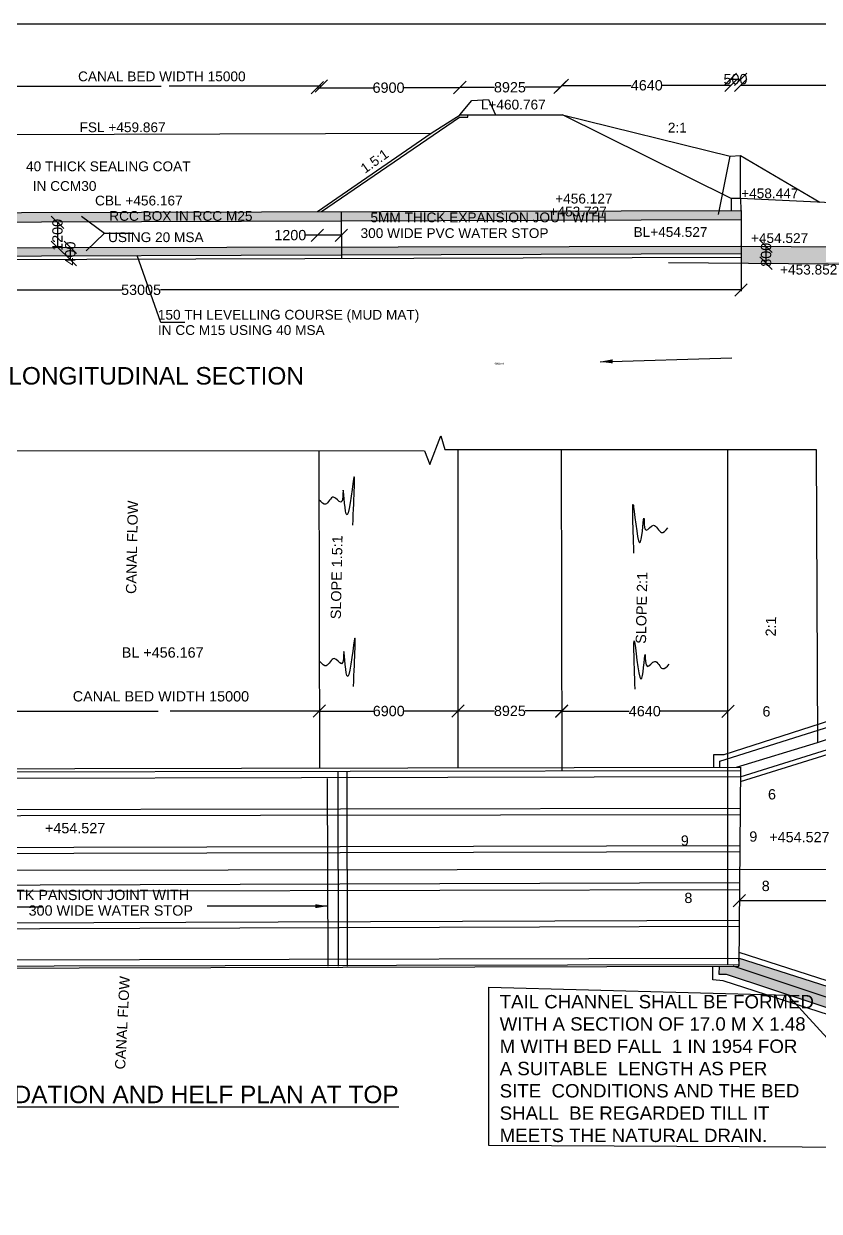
# Model space of a CAD drawing. Header units: millimetres. Extents: x 5124 to 3169670, y 2311 to 45686297.
# Drawn here: x 3065224 to 3103920, y 45628547 to 45686297 of the extents above; entities that cross this region are included whole.
import ezdxf

# ---------------------------------------------------------------- set-up
doc = ezdxf.new("R2010")
doc.units = ezdxf.units.MM
doc.header["$MEASUREMENT"] = 0
doc.layers.add('DIMENSION', color=7, linetype='Continuous')
doc.styles.get("Standard").update_dxf_attribs({"font": 'arial.ttf', "height": 500})
doc.dimstyles.get("Standard").update_dxf_attribs({"dimtxt": 500, "dimasz": 600, "dimexe": 0.18, "dimexo": 0.0625, "dimgap": 0.09, "dimtad": 0, "dimdec": 0, "dimzin": 0, "dimdsep": 46, "dimtxsty": 'Standard', "dimblk": 'OBLIQUE', "dimcen": 0.09, "dimse1": 1, "dimse2": 1, "dimadec": 0, "dimazin": 0, "dimtfac": 1, "dimtdec": 0, "dimtofl": 0, "dimtmove": 0, "dimatfit": 3, "dimfxl": 1, "dimtolj": 1, "dimtzin": 0, "dimarcsym": 0})
pattern_1 = [(50, (0, 0), (358.6300913, -31.3760675), [37.5, -412.5]), (355, (0, 0), (-69.3756668, 376.0960669), [30, -330]), (100.4514, (29.9, -2.6), (289.2546909, 344.719771), [31.870095, -350.571056]), (46.1842, (0, 100), (533.6205243, -82.759507), [56.25, -618.75]), (96.6356, (44.47, 93.1), (467.331353, 487.0589355), [47.805144, -525.8565]), (351.1842, (0, 100), (467.3309726, 487.0593005), [45, -495]), (21, (50, 75), (298.453526, -201.3094453), [37.5, -412.5]), (326, (50, 75), (121.657666, 362.5750225), [30, -330]), (71.4514, (74.87, 58.22), (420.1113143, 161.2652484), [31.870095, -350.571056]), (37.5, (0, 0), (6.07992766, 166.4469269), [0, -326, 0, -335, 0, -331.25]), (7.5, (0, 0), (131.5347687, 197.20585594), [0, -191, 0, -318.5, 0, -126.25]), (327.5, (-111.5, 0), (266.9112181, -11.27743587), [0, -125, 0, -390, 0, -517.5]), (317.5, (-161.5, 0), (291.5930847, 50.0524912), [0, -162.5, 0, -259, 0, -367.5])]

# ---------------------------------------------------------------- blocks, each defined once
blk = doc.blocks.new('_Oblique')
at = {"color": 0, "linetype": 'ByBlock', "lineweight": -2}
blk.add_line((-0.5, -0.5), (0.5, 0.5), dxfattribs=at)
blk = doc.blocks.new('*D106')
at = {"layer": 'Defpoints', "color": 0, "transparency": 16777216}
for p in [(3064488, 45652843), (3079607, 45652871), (3079607, 45652871)]:
    blk.add_point(p, dxfattribs=at)
at = {"layer": 'DIMENSION', "color": 0, "lineweight": -2, "transparency": 16777216}
for p, q in [((3064488, 45652871), (3071757, 45652871)), ((3079607, 45652871), (3072339, 45652871))]:
    blk.add_line(p, q, dxfattribs=at)
at = {"layer": 'DIMENSION', "color": 0, "lineweight": -2, "transparency": 16777216, "xscale": 600, "yscale": 600, "zscale": 600, "rotation": 180}
blk.add_blockref('_Oblique', (3064488, 45652871), dxfattribs=at)
at = {"layer": 'DIMENSION', "color": 0, "lineweight": -2, "transparency": 16777216, "xscale": 600, "yscale": 600, "zscale": 600}
blk.add_blockref('_Oblique', (3079607, 45652871), dxfattribs=at)
at = {"layer": 'DIMENSION', "color": 0, "transparency": 16777216, "insert": (3072048, 45652871), "char_height": 500, "attachment_point": 5}
blk.add_mtext('\\A1;   ', dxfattribs=at)
blk = doc.blocks.new('*D107')
at = {"layer": 'Defpoints', "color": 0, "transparency": 16777216}
for p in [(3079607, 45652871), (3086348, 45652871), (3086348, 45652871)]:
    blk.add_point(p, dxfattribs=at)
at = {"layer": 'DIMENSION', "color": 0, "lineweight": -2, "transparency": 16777216}
for p, q in [((3079607, 45652871), (3082231, 45652871)), ((3086348, 45652871), (3083725, 45652871))]:
    blk.add_line(p, q, dxfattribs=at)
at = {"layer": 'DIMENSION', "color": 0, "lineweight": -2, "transparency": 16777216, "xscale": 600, "yscale": 600, "zscale": 600, "rotation": 180}
blk.add_blockref('_Oblique', (3079607, 45652871), dxfattribs=at)
at = {"layer": 'DIMENSION', "color": 0, "lineweight": -2, "transparency": 16777216, "xscale": 600, "yscale": 600, "zscale": 600}
blk.add_blockref('_Oblique', (3086348, 45652871), dxfattribs=at)
at = {"layer": 'DIMENSION', "color": 0, "transparency": 16777216, "insert": (3082978, 45652871), "char_height": 500, "attachment_point": 5}
blk.add_mtext('\\A1;6900', dxfattribs=at)
blk = doc.blocks.new('*D108')
at = {"layer": 'Defpoints', "color": 0, "transparency": 16777216}
for p in [(3086348, 45652871), (3091393, 45652879), (3091393, 45652879)]:
    blk.add_point(p, dxfattribs=at)
at = {"layer": 'DIMENSION', "color": 0, "lineweight": -2, "transparency": 16777216}
for p, q in [((3086348, 45652879), (3088122, 45652879)), ((3091393, 45652879), (3089620, 45652879))]:
    blk.add_line(p, q, dxfattribs=at)
at = {"layer": 'DIMENSION', "color": 0, "lineweight": -2, "transparency": 16777216, "xscale": 600, "yscale": 600, "zscale": 600, "rotation": 180}
blk.add_blockref('_Oblique', (3086348, 45652879), dxfattribs=at)
at = {"layer": 'DIMENSION', "color": 0, "lineweight": -2, "transparency": 16777216, "xscale": 600, "yscale": 600, "zscale": 600}
blk.add_blockref('_Oblique', (3091393, 45652879), dxfattribs=at)
at = {"layer": 'DIMENSION', "color": 0, "transparency": 16777216, "insert": (3088871, 45652879), "char_height": 500, "attachment_point": 5}
blk.add_mtext('\\A1;8925', dxfattribs=at)
blk = doc.blocks.new('*D109')
at = {"layer": 'Defpoints', "color": 0, "transparency": 16777216}
for p in [(3091393, 45652879), (3099474, 45652879), (3099474, 45652865)]:
    blk.add_point(p, dxfattribs=at)
at = {"layer": 'DIMENSION', "color": 0, "lineweight": -2, "transparency": 16777216}
for p, q in [((3091393, 45652865), (3094678, 45652865)), ((3099474, 45652865), (3096190, 45652865))]:
    blk.add_line(p, q, dxfattribs=at)
at = {"layer": 'DIMENSION', "color": 0, "lineweight": -2, "transparency": 16777216, "xscale": 600, "yscale": 600, "zscale": 600, "rotation": 180}
blk.add_blockref('_Oblique', (3091393, 45652865), dxfattribs=at)
at = {"layer": 'DIMENSION', "color": 0, "lineweight": -2, "transparency": 16777216, "xscale": 600, "yscale": 600, "zscale": 600}
blk.add_blockref('_Oblique', (3099474, 45652865), dxfattribs=at)
at = {"layer": 'DIMENSION', "color": 0, "transparency": 16777216, "insert": (3095434, 45652865), "char_height": 500, "attachment_point": 5}
blk.add_mtext('\\A1;4640', dxfattribs=at)
blk = doc.blocks.new('*D110')
at = {"layer": 'Defpoints', "color": 0, "transparency": 16777216}
for p in [(3100030, 45643657), (3110739, 45643654), (3110739, 45643654)]:
    blk.add_point(p, dxfattribs=at)
at = {"layer": 'DIMENSION', "color": 0, "lineweight": -2, "transparency": 16777216}
for p, q in [((3100030, 45643654), (3104468, 45643654)), ((3110739, 45643654), (3106301, 45643654))]:
    blk.add_line(p, q, dxfattribs=at)
at = {"layer": 'DIMENSION', "color": 0, "lineweight": -2, "transparency": 16777216, "xscale": 600, "yscale": 600, "zscale": 600, "rotation": 180}
blk.add_blockref('_Oblique', (3100030, 45643654), dxfattribs=at)
at = {"layer": 'DIMENSION', "color": 0, "lineweight": -2, "transparency": 16777216, "xscale": 600, "yscale": 600, "zscale": 600}
blk.add_blockref('_Oblique', (3110739, 45643654), dxfattribs=at)
at = {"layer": 'DIMENSION', "color": 0, "transparency": 16777216, "insert": (3105385, 45643654), "char_height": 500, "attachment_point": 5}
blk.add_mtext('\\A1;12500', dxfattribs=at)
blk = doc.blocks.new('*D118')
at = {"layer": 'Defpoints', "color": 0, "transparency": 16777216}
for p in [(3041744, 45674744), (3100117, 45674662), (3100117, 45673355)]:
    blk.add_point(p, dxfattribs=at)
at = {"layer": 'DIMENSION', "color": 0, "lineweight": -2, "transparency": 16777216}
for p, q in [((3041744, 45673355), (3069988, 45673355)), ((3100117, 45673355), (3071874, 45673355))]:
    blk.add_line(p, q, dxfattribs=at)
at = {"layer": 'DIMENSION', "color": 0, "lineweight": -2, "transparency": 16777216, "xscale": 600, "yscale": 600, "zscale": 600, "rotation": 180}
blk.add_blockref('_Oblique', (3041744, 45673355), dxfattribs=at)
at = {"layer": 'DIMENSION', "color": 0, "lineweight": -2, "transparency": 16777216, "xscale": 600, "yscale": 600, "zscale": 600}
blk.add_blockref('_Oblique', (3100117, 45673355), dxfattribs=at)
at = {"layer": 'DIMENSION', "color": 0, "transparency": 16777216, "insert": (3070931, 45673355), "char_height": 500, "attachment_point": 5}
blk.add_mtext('\\A1;53005', dxfattribs=at)
blk = doc.blocks.new('*D126')
at = {"layer": 'Defpoints', "color": 0, "transparency": 16777216}
for p in [(3067135, 45676644), (3066866, 45675416), (3067137, 45675416)]:
    blk.add_point(p, dxfattribs=at)
at = {"layer": 'DIMENSION', "color": 0, "lineweight": -2, "transparency": 16777216}
blk.add_line((3066866, 45676644), (3066866, 45675416), dxfattribs=at)
at = {"layer": 'DIMENSION', "color": 0, "lineweight": -2, "transparency": 16777216, "xscale": 600, "yscale": 600, "zscale": 600}
for p, rotation in [((3066866, 45676644), 90), ((3066866, 45675416), 270)]:
    blk.add_blockref('_Oblique', p, dxfattribs=dict(at, rotation=rotation))
at = {"layer": 'DIMENSION', "color": 0, "transparency": 16777216, "insert": (3066866, 45676030), "char_height": 500, "attachment_point": 5, "rotation": 90}
blk.add_mtext('\\A1;1200', dxfattribs=at)
blk = doc.blocks.new('*D127')
at = {"layer": 'Defpoints', "color": 0, "transparency": 16777216}
for p in [(3079512, 45677158), (3080666, 45677162), (3080666, 45676015)]:
    blk.add_point(p, dxfattribs=at)
at = {"layer": 'DIMENSION', "color": 0, "lineweight": -2, "transparency": 16777216}
for p, q in [((3079512, 45676015), (3078912, 45676015)), ((3080666, 45676015), (3079512, 45676015))]:
    blk.add_line(p, q, dxfattribs=at)
at = {"layer": 'DIMENSION', "color": 0, "lineweight": -2, "transparency": 16777216, "xscale": 600, "yscale": 600, "zscale": 600, "rotation": 180}
blk.add_blockref('_Oblique', (3079512, 45676015), dxfattribs=at)
at = {"layer": 'DIMENSION', "color": 0, "lineweight": -2, "transparency": 16777216, "xscale": 600, "yscale": 600, "zscale": 600}
blk.add_blockref('_Oblique', (3080666, 45676015), dxfattribs=at)
at = {"layer": 'DIMENSION', "color": 0, "transparency": 16777216, "insert": (3078190, 45676015), "char_height": 500, "attachment_point": 5}
blk.add_mtext('\\A1;1200', dxfattribs=at)
blk = doc.blocks.new('*D128')
at = {"layer": 'Defpoints', "color": 0, "transparency": 16777216}
for p in [(3101122, 45675470), (3101335, 45675470), (3101118, 45674654)]:
    blk.add_point(p, dxfattribs=at)
at = {"layer": 'DIMENSION', "color": 0, "lineweight": -2, "transparency": 16777216}
blk.add_line((3101335, 45674654), (3101335, 45675470), dxfattribs=at)
at = {"layer": 'DIMENSION', "color": 0, "lineweight": -2, "transparency": 16777216, "xscale": 600, "yscale": 600, "zscale": 600}
for p, rotation in [((3101335, 45675470), 90), ((3101335, 45674654), 270)]:
    blk.add_blockref('_Oblique', p, dxfattribs=dict(at, rotation=rotation))
at = {"layer": 'DIMENSION', "color": 0, "transparency": 16777216, "insert": (3101335, 45675062), "char_height": 500, "attachment_point": 5, "rotation": 90}
blk.add_mtext('\\A1;800', dxfattribs=at)
blk = doc.blocks.new('*D136')
at = {"layer": 'Defpoints', "color": 0, "transparency": 16777216}
for p in [(3079704, 45683266), (3064496, 45677119), (3079704, 45677159)]:
    blk.add_point(p, dxfattribs=at)
at = {"layer": 'DIMENSION', "color": 0, "lineweight": -2, "transparency": 16777216}
for p, q in [((3064496, 45683266), (3071906, 45683266)), ((3079704, 45683266), (3072294, 45683266))]:
    blk.add_line(p, q, dxfattribs=at)
at = {"layer": 'DIMENSION', "color": 0, "lineweight": -2, "transparency": 16777216, "xscale": 600, "yscale": 600, "zscale": 600, "rotation": 180}
blk.add_blockref('_Oblique', (3064496, 45683266), dxfattribs=at)
at = {"layer": 'DIMENSION', "color": 0, "lineweight": -2, "transparency": 16777216, "xscale": 600, "yscale": 600, "zscale": 600}
blk.add_blockref('_Oblique', (3079704, 45683266), dxfattribs=at)
at = {"layer": 'DIMENSION', "color": 0, "transparency": 16777216, "insert": (3072100, 45683266), "char_height": 500, "attachment_point": 5}
blk.add_mtext('\\A1;  ', dxfattribs=at)
blk = doc.blocks.new('*D137')
at = {"layer": 'Defpoints', "color": 0, "transparency": 16777216}
for p in [(3086427, 45683186), (3086427, 45681752), (3079512, 45677158)]:
    blk.add_point(p, dxfattribs=at)
at = {"layer": 'DIMENSION', "color": 0, "lineweight": -2, "transparency": 16777216}
for p, q in [((3079512, 45683186), (3082222, 45683186)), ((3086427, 45683186), (3083717, 45683186))]:
    blk.add_line(p, q, dxfattribs=at)
at = {"layer": 'DIMENSION', "color": 0, "lineweight": -2, "transparency": 16777216, "xscale": 600, "yscale": 600, "zscale": 600, "rotation": 180}
blk.add_blockref('_Oblique', (3079512, 45683186), dxfattribs=at)
at = {"layer": 'DIMENSION', "color": 0, "lineweight": -2, "transparency": 16777216, "xscale": 600, "yscale": 600, "zscale": 600}
blk.add_blockref('_Oblique', (3086427, 45683186), dxfattribs=at)
at = {"layer": 'DIMENSION', "color": 0, "transparency": 16777216, "insert": (3082969, 45683186), "char_height": 500, "attachment_point": 5}
blk.add_mtext('\\A1;6900', dxfattribs=at)
blk = doc.blocks.new('*D138')
at = {"layer": 'Defpoints', "color": 0, "transparency": 16777216}
for p in [(3091309, 45683205), (3086437, 45681864), (3091309, 45681871)]:
    blk.add_point(p, dxfattribs=at)
at = {"layer": 'DIMENSION', "color": 0, "lineweight": -2, "transparency": 16777216}
for p, q in [((3086437, 45683205), (3088124, 45683205)), ((3091309, 45683205), (3089622, 45683205))]:
    blk.add_line(p, q, dxfattribs=at)
at = {"layer": 'DIMENSION', "color": 0, "lineweight": -2, "transparency": 16777216, "xscale": 600, "yscale": 600, "zscale": 600, "rotation": 180}
blk.add_blockref('_Oblique', (3086437, 45683205), dxfattribs=at)
at = {"layer": 'DIMENSION', "color": 0, "lineweight": -2, "transparency": 16777216, "xscale": 600, "yscale": 600, "zscale": 600}
blk.add_blockref('_Oblique', (3091309, 45683205), dxfattribs=at)
at = {"layer": 'DIMENSION', "color": 0, "transparency": 16777216, "insert": (3088873, 45683205), "char_height": 500, "attachment_point": 5}
blk.add_mtext('\\A1;8925', dxfattribs=at)
blk = doc.blocks.new('*D139')
at = {"layer": 'Defpoints', "color": 0, "transparency": 16777216}
for p in [(3099634, 45683301), (3091427, 45681871), (3099634, 45677796)]:
    blk.add_point(p, dxfattribs=at)
at = {"layer": 'DIMENSION', "color": 0, "lineweight": -2, "transparency": 16777216}
for p, q in [((3091427, 45683301), (3094775, 45683301)), ((3099634, 45683301), (3096286, 45683301))]:
    blk.add_line(p, q, dxfattribs=at)
at = {"layer": 'DIMENSION', "color": 0, "lineweight": -2, "transparency": 16777216, "xscale": 600, "yscale": 600, "zscale": 600, "rotation": 180}
blk.add_blockref('_Oblique', (3091427, 45683301), dxfattribs=at)
at = {"layer": 'DIMENSION', "color": 0, "lineweight": -2, "transparency": 16777216, "xscale": 600, "yscale": 600, "zscale": 600}
blk.add_blockref('_Oblique', (3099634, 45683301), dxfattribs=at)
at = {"layer": 'DIMENSION', "color": 0, "transparency": 16777216, "insert": (3095531, 45683301), "char_height": 500, "attachment_point": 5}
blk.add_mtext('\\A1;4640', dxfattribs=at)
blk = doc.blocks.new('*D140')
at = {"layer": 'Defpoints', "color": 0, "transparency": 16777216}
for p in [(3100097, 45683601), (3099593, 45679863), (3100097, 45679863)]:
    blk.add_point(p, dxfattribs=at)
at = {"layer": 'DIMENSION', "color": 0, "lineweight": -2, "transparency": 16777216}
blk.add_line((3099593, 45683601), (3100097, 45683601), dxfattribs=at)
at = {"layer": 'DIMENSION', "color": 0, "lineweight": -2, "transparency": 16777216, "xscale": 600, "yscale": 600, "zscale": 600, "rotation": 180}
blk.add_blockref('_Oblique', (3099593, 45683601), dxfattribs=at)
at = {"layer": 'DIMENSION', "color": 0, "lineweight": -2, "transparency": 16777216, "xscale": 600, "yscale": 600, "zscale": 600}
blk.add_blockref('_Oblique', (3100097, 45683601), dxfattribs=at)
at = {"layer": 'DIMENSION', "color": 0, "transparency": 16777216, "insert": (3099845, 45683601), "char_height": 500, "attachment_point": 5}
blk.add_mtext('\\A1;500', dxfattribs=at)
blk = doc.blocks.new('*D141')
at = {"layer": 'Defpoints', "color": 0, "transparency": 16777216}
for p in [(3110325, 45683305), (3100097, 45679894), (3110325, 45677313)]:
    blk.add_point(p, dxfattribs=at)
at = {"layer": 'DIMENSION', "color": 0, "lineweight": -2, "transparency": 16777216}
for p, q in [((3100097, 45683305), (3104294, 45683305)), ((3110325, 45683305), (3106127, 45683305))]:
    blk.add_line(p, q, dxfattribs=at)
at = {"layer": 'DIMENSION', "color": 0, "lineweight": -2, "transparency": 16777216, "xscale": 600, "yscale": 600, "zscale": 600, "rotation": 180}
blk.add_blockref('_Oblique', (3100097, 45683305), dxfattribs=at)
at = {"layer": 'DIMENSION', "color": 0, "lineweight": -2, "transparency": 16777216, "xscale": 600, "yscale": 600, "zscale": 600}
blk.add_blockref('_Oblique', (3110325, 45683305), dxfattribs=at)
at = {"layer": 'DIMENSION', "color": 0, "transparency": 16777216, "insert": (3105211, 45683305), "char_height": 500, "attachment_point": 5}
blk.add_mtext('\\A1;12500', dxfattribs=at)
blk = doc.blocks.new('*D146')
at = {"layer": 'Defpoints', "color": 0, "transparency": 16777216}
for p in [(3067728, 45675417), (3067490, 45674827), (3067620, 45674827)]:
    blk.add_point(p, dxfattribs=at)
at = {"layer": 'DIMENSION', "color": 0, "lineweight": -2, "transparency": 16777216}
blk.add_line((3067490, 45675417), (3067490, 45674827), dxfattribs=at)
at = {"layer": 'DIMENSION', "color": 0, "lineweight": -2, "transparency": 16777216, "xscale": 600, "yscale": 600, "zscale": 600}
for p, rotation in [((3067490, 45675417), 90), ((3067490, 45674827), 270)]:
    blk.add_blockref('_Oblique', p, dxfattribs=dict(at, rotation=rotation))
at = {"layer": 'DIMENSION', "color": 0, "transparency": 16777216, "insert": (3067490, 45675122), "char_height": 500, "attachment_point": 5, "rotation": 90}
blk.add_mtext('\\A1;400', dxfattribs=at)

msp = doc.modelspace()

# ---------------------------------------------------------------- hatches: boundary and pattern name
at = {"layer": 'DIMENSION'}
h = msp.add_hatch(dxfattribs=at)
h.set_pattern_fill('AR-CONC', color=256, scale=50, style=0)
h.set_pattern_definition(pattern_1)
h.paths.add_polyline_path([(3034848, 45677285.1), (3028443.9, 45677213.5), (3028443.9, 45676376.5), (3034898.6, 45676343.6)])
h.paths.add_polyline_path([(3035765.5, 45677285.1), (3034848, 45677285.1), (3034949.3, 45675402.1), (3037125.3, 45675391.7)])
h.paths.add_polyline_path([(3041767.9, 45675369.5), (3034949.3, 45675402.1), (3034949.3, 45674627.4), (3041735.3, 45674504.2)])
h.paths.add_polyline_path([(3100117.5, 45675118.8), (3100117.5, 45675475.5), (3100089.4, 45675475.7), (3041767.9, 45675369.5), (3041751.6, 45674936.9)])
h.paths.add_polyline_path([(3100117.5, 45677213.3), (3041770.9, 45677058.1), (3041769.4, 45676559.5), (3100117.5, 45676754)])
h.paths.add_polyline_path([(3109524.8, 45674963.7), (3109822.7, 45674963.7), (3109920.8, 45675422.9), (3100117.5, 45675475.5), (3100117.5, 45675118.8), (3100117.5, 45674662.4), (3109524.8, 45674580.4)])
h.paths.add_polyline_path([(3100955, 45674385), (3100955, 45675738.7), (3101715.6, 45675738.7), (3101715.6, 45674385)], flags=9)
h.paths.add_polyline_path([(3107101.8, 45673946.8), (3110289.9, 45673946.8), (3110289.9, 45674712.7), (3107101.8, 45674712.7)], flags=9)
h = msp.add_hatch(dxfattribs=at)
h.set_pattern_fill('AR-CONC', color=256, scale=50, style=0)
h.set_pattern_definition(pattern_1)
h.paths.add_polyline_path([(3042293.7, 45639456), (3043068.6, 45639456), (3043068.6, 45640316), (3042226, 45640313.7), (3041962.3, 45640313.7), (3035046.7, 45636824.5), (3028930.1, 45636753.7), (3028926, 45634357.8), (3029023.5, 45634350.7), (3029023.5, 45635722.3), (3034887.5, 45636494.9), (3034887.5, 45635736.7)])
h.paths.add_polyline_path([(3041962.3, 45640313.7), (3041698.6, 45640313.7), (3041700.5, 45640724.3), (3034917.5, 45637343.2), (3028406.8, 45637262.5), (3028401.8, 45634358.7), (3028926, 45634357.8), (3028930.1, 45636753.7), (3035046.7, 45636824.5)])
h.paths.add_polyline_path([(3100006.5, 45640855.7), (3100003.2, 45640474), (3099739.8, 45640473.3), (3110176.2, 45636984.7), (3110217.3, 45633862.7), (3110736.1, 45633862.7), (3110737.2, 45637412.6)])
h.paths.add_polyline_path([(3099739.8, 45640473.3), (3099043.3, 45640471.4), (3099037.2, 45640079.6), (3099390.4, 45640079.6), (3109890.3, 45636602.3), (3109890.3, 45633862.7), (3110217.3, 45633862.7), (3110176.2, 45636984.7)])
h.paths.add_polyline_path([(3088212, 45639226.4), (3103777.8, 45639226.4), (3103777.8, 45631671.1), (3088212, 45631671.1)], flags=9)

# ---------------------------------------------------------------- linework, layer by layer
at = {"layer": 'Defpoints'}
for points in [[(3086437.3, 45681863.7), (3087016.7, 45682560.2), (3087837.6, 45682614.2), (3088173.4, 45681870.6)], [(3042330.4, 45678532.2), (3048610.8, 45681727.4), (3041779, 45679677.4), (3041765.7, 45675369.5), (3100089.4, 45675475.7), (3109951.2, 45675422.7), (3121195.3, 45675422.7)], [(3058780.9, 45680895.5), (3058780.9, 45680895.5), (3064483, 45680912.3), (3085036.4, 45680982.9), (3086448.3, 45681870.6), (3091426.8, 45681870.6), (3099592.7, 45679863)], [(3079703.5, 45677159), (3086426.7, 45681751.9), (3086821.5, 45681751.9), (3086821.5, 45681870.6)], [(3099634.4, 45677795.7), (3091426.8, 45681870.6)], [(3079512.2, 45677158.5), (3085036.4, 45680982.9)], [(3099018.2, 45677025.3), (3099592.7, 45679863), (3100096.7, 45679894)], [(3110324.6, 45677313.3), (3100096.7, 45677797), (3100096.7, 45679894), (3103952.3, 45677614.7)], [(3096586.5, 45674693.1), (3110189.7, 45674574.6), (3110517.4, 45673815.8), (3110874.8, 45673815.8), (3110874.8, 45677371.5), (3119012.9, 45677371.5), (3119012.9, 45675422.7)], [(3100096.7, 45677797), (3099634.4, 45677795.7), (3099636, 45677212)], [(3100096.7, 45677797), (3100098.3, 45677213.3)], [(3041765.7, 45677058.1), (3041765.7, 45677058.1), (3100117.5, 45677213.3), (3100117.5, 45673294.7)], [(3100117.5, 45676754), (3041765.7, 45676559.5)], [(3068030.8, 45676937), (3069156.2, 45676114.1), (3070522.7, 45676114.1)], [(3080665.8, 45677161.6), (3080673.1, 45674868.5)], [(3068261.9, 45675261), (3069156.2, 45676114.1)], [(3041751.6, 45674936.9), (3100117.5, 45675118.8)], [(3100117.5, 45674930.5), (3041744.3, 45674744.4)], [(3037769.3, 45665413.7), (3042268.1, 45665456.3), (3044157.4, 45665474.1), (3044426.3, 45664774.7), (3044838.9, 45666201.2), (3045108.6, 45665487.9), (3048599.7, 45665487.9), (3052487.6, 45665487.9), (3052725.6, 45664854), (3053249.2, 45666153.6), (3053534.9, 45665487.9), (3057400, 45665487.9), (3060129.4, 45665487.9), (3060446.8, 45664854.1), (3060954.5, 45666233), (3061224.3, 45665535.7), (3084719.2, 45665533.1), (3084969.9, 45664869.5), (3085509, 45666259.3), (3085709.5, 45665595.7), (3103763.4, 45665595.7), (3103835.1, 45651346.5), (3110196.6, 45653462.1)], [(3079583.7, 45665533.6), (3079612.2, 45650098.5)], [(3086348.4, 45650110.9), (3086348.4, 45665595.7)], [(3091371, 45665595.7), (3091398.5, 45649970.1)], [(3099474.2, 45640533.8), (3099474.2, 45665595.7)], [(3100079.3, 45649666.4), (3110741.7, 45653014.7), (3123300.1, 45653014.7), (3123300.1, 45657115.6)], [(3098788.1, 45650133.9), (3098788, 45650764), (3099291.1, 45650764), (3109669.3, 45654101), (3109660.1, 45656848.3), (3111098.7, 45656848.3), (3111098.7, 45655898), (3111106.1, 45653115.7), (3111106.1, 45652862), (3100079.8, 45649429.7)], [(3099089.6, 45650134.5), (3099089.7, 45650432.7), (3109927.6, 45653850.5), (3109967.9, 45656500.2), (3110264.6, 45656493.6)], [(3099901.9, 45650136), (3103835.1, 45651346.5)], [(3043110.8, 45649885), (3100084.5, 45649985.4)], [(3100081.8, 45649666.4), (3043110.8, 45649549.7)], [(3043412.4, 45650031.6), (3100085.8, 45650136.3), (3100003.2, 45640474)], [(3041734.2, 45648054.9), (3100068.8, 45648148.2)], [(3100066, 45647825.8), (3041732.7, 45647743.8)], [(3041725.6, 45646183.3), (3100053.3, 45646330.9)], [(3100050.7, 45646027.9), (3041724.2, 45645879.4)], [(3024267.8, 45645111.7), (3033707.8, 45645212.7), (3041720.6, 45645094.3), (3086302.6, 45645171.8), (3124456.6, 45645189.9)], [(3041717.1, 45644347.9), (3100037.9, 45644528.8)], [(3100034.9, 45644182.8), (3041715.7, 45644046.3)], [(3041708.6, 45642486.1), (3100022.3, 45642701.8)], [(3100019.6, 45642391.6), (3041707.3, 45642201.9)], [(3100009, 45641147.8), (3111037.2, 45637599.7), (3111037.2, 45633546.8), (3109616.2, 45633546.8), (3109596.2, 45636418.4), (3099249.1, 45639751.4), (3098745.9, 45639794.8), (3098744, 45640470.5)], [(3041700.5, 45640724.3), (3099998.2, 45640858.4), (3100002.3, 45640534.8), (3041699.1, 45640418)], [(3042226, 45640313.7), (3100003.2, 45640474), (3100003.1, 45640534.8)], [(3099043.3, 45640471.4), (3099037.2, 45640079.6), (3099390.4, 45640079.6), (3109890.3, 45636602.3), (3109890.3, 45633546.8), (3110221.4, 45633546.8), (3110176.2, 45636984.7), (3099739.8, 45640473.3)], [(3115652, 45637396.2), (3110737.2, 45637412.6), (3099998.2, 45640858.4)]]:
    msp.add_lwpolyline(points, dxfattribs=at)
at = {"layer": 'DIMENSION'}
for points in [[(3169513.7, 45570797.3), (3005188.4, 45570797.3), (3005188.4, 45686297.1), (3169513.7, 45686297.1)], [(3087840.4, 45639442.3), (3102383.3, 45639058.2), (3109192, 45631635.4), (3087840.4, 45631736.7)]]:
    msp.add_lwpolyline(points, close=True, dxfattribs=at)
for points in [[(3073052.9, 45671764.3), (3071898.1, 45671764.3), (3070739.2, 45675031.7)], [(3079990.7, 45649590.6), (3080009, 45640460.8)], [(3080542.7, 45640461.9), (3080526, 45649921.1)], [(3080944.3, 45649921.8), (3080963.2, 45640462.8)]]:
    msp.add_lwpolyline(points, dxfattribs=at)
for points in [[(3081231.3, 45661916.3), (3081264.5, 45664142.5), (3080912, 45662460.5), (3080755.5, 45663590), (3080645.6, 45663026.8), (3080293.7, 45663277.9), (3079906.9, 45662927.5), (3079585, 45663148.2)], [(3094905.8, 45660558.7), (3094890.7, 45662785.1), (3095229.5, 45661100.3), (3095395.2, 45662228.5), (3095500.6, 45661664.4), (3095854.4, 45661912.6), (3096238.4, 45661559.1), (3096562.1, 45661777.2)], [(3081264.1, 45654064.2), (3081297.2, 45656290.4), (3080944.8, 45654608.3), (3080788.3, 45655737.9), (3080678.4, 45655174.6), (3080326.5, 45655425.7), (3079939.7, 45655075.3), (3079617.8, 45655296.1)], [(3094965.5, 45653933.6), (3094950.4, 45656160.1), (3095289.2, 45654475.2), (3095454.8, 45655603.4), (3095560.2, 45655039.3), (3095914, 45655287.5), (3096298, 45654934), (3096621.7, 45655152.1)]]:
    msp.add_spline(points, degree=3, dxfattribs=at)

# ---------------------------------------------------------------- texts
at = {"layer": 'Defpoints'}
for s, height, p in [('CANAL BED WIDTH 15000', 475, (3067866.3, 45683500)), ('L+460.767', 475, (3087458.9, 45682128.1)), ('FSL +459.867', 475, (3067938.9, 45681024.7)), ('2:1', 475, (3096553.6, 45681008.3)), ('40 THICK SEALING COAT', 475, (3065336.9, 45679126.9)), ('IN CCM30', 475, (3065662.9, 45678169.1)), ('CBL +456.167', 475, (3068692.3, 45677460.4)), ('+456.127', 475, (3091075.7, 45677554.4)), ('+458.447', 475, (3100122.5, 45677812.3)), ('+453.727', 475, (3090800.5, 45676928.2)), ('RCC BOX IN RCC M25', 475, (3069384.4, 45676713.2)), ('5MM THICK EXPANSION JOUT WITH', 475, (3082087.8, 45676643.8)), ('USING 20 MSA', 475, (3069326.9, 45675678.9)), ('300 WIDE PVC WATER STOP', 475, (3081607.1, 45675877)), ('BL+454.527', 475, (3094886, 45675932)), ('+454.527', 475, (3100595.7, 45675635.1)), ('+453.852', 475, (3102014.2, 45674101.8)), ('150 TH LEVELLING COURSE (MUD MAT)', 475, (3071745.7, 45671908.7)), ('IN CC M15 USING 40 MSA', 475, (3071750.2, 45671162.8)), ('456879', 100, (3088114, 45669721.4)), ('LONGITUDINAL SECTION', 850, (3064474.4, 45668752)), ('BL +456.167', 500, (3069991.8, 45655470.7)), ('CANAL BED WIDTH 15000', 500, (3067607.8, 45653338.5)), ('+454.527', 500, (3066255.5, 45646928.7)), ('+454.527', 500, (3101488.2, 45646492.2)), ('75 TK PANSION JOINT WITH', 500, (3063877.7, 45643679.1)), ('300 WIDE WATER STOP', 500, (3065460, 45642923.7)), ('%%UHALF PLAN AT FOUNDATION AND HELF PLAN AT TOP', 850, (3052719, 45633802.8))]:
    msp.add_text(s, height=height, dxfattribs=at).set_placement(p)
for s, height, rotation, p in [('1.5:1', 475, 35.345626, (3081822.7, 45678998)), ('CANAL FLOW', 500, 88.804368, (3070690.9, 45658562.8)), ('SLOPE 1.5:1', 500, 88.804368, (3080647.5, 45657335.3)), ('SLOPE 2:1', 500, 88.804368, (3095490.3, 45656138.4)), ('2:1', 500, 88.804368, (3101805.3, 45656493.8)), ('CANAL FLOW', 500, 87.056957, (3070153.9, 45635433.6))]:
    msp.add_text(s, height=height, rotation=rotation, dxfattribs=at).set_placement(p)
at = {"layer": 'DIMENSION'}
for s, p in [('6', (3101157.2, 45652605.9)), ('6', (3101425.4, 45648573)), ('9', (3097186.8, 45646322.5)), ('9', (3100517.2, 45646520.2)), ('8', (3101123.1, 45644117.6)), ('8', (3097360.6, 45643536.1))]:
    msp.add_text(s, height=500, dxfattribs=at).set_placement(p)
at = {"layer": 'DIMENSION', "insert": (3088374.5, 45639063.9), "char_height": 650, "width": 15210.929, "attachment_point": 1}
msp.add_mtext('TAIL CHANNEL SHALL BE FORMED \\PWITH A SECTION OF 17.0 M X 1.48 M WITH BED FALL  1 IN 1954 FOR A SUITABLE  LENGTH AS PER SITE  CONDITIONS AND THE BED SHALL  BE REGARDED TILL IT MEETS THE NATURAL DRAIN.', dxfattribs=at)

# ---------------------------------------------------------------- dimensions: what is measured, and where the dimension line sits
at = {"layer": 'DIMENSION'}
for base, p1, p2, text, picture, middle in [((3100096.7, 45683601.1), (3099592.7, 45679863), (3100096.7, 45679863), '500', '*D140', (3099844.7, 45683601.1)), ((3080665.8, 45676015), (3079512.2, 45677158.5), (3080665.8, 45677161.6), '1200', '*D127', (3078189.9, 45676015))]:
    dim = msp.add_linear_dim(base=base, p1=p1, p2=p2, text=text, dimstyle='Standard', dxfattribs=at)
    dim.commit()
    dim.dimension.update_dxf_attribs({"geometry": picture, "text_midpoint": middle, "dimtype": 160})
for base, p1, p2, text, picture, middle in [((3079703.5, 45683266), (3064496, 45677118.6), (3079703.5, 45677159), '  ', '*D136', (3072099.8, 45683266)), ((3086426.7, 45683185.7), (3079512.2, 45677158.5), (3086426.7, 45681751.9), '6900', '*D137', (3082969.4, 45683185.7)), ((3091308.7, 45683205.1), (3086437.3, 45681863.7), (3091308.7, 45681870.6), '8925', '*D138', (3088873, 45683205.1)), ((3099634.4, 45683301.1), (3091426.8, 45681870.6), (3099634.4, 45677795.7), '4640', '*D139', (3095530.6, 45683301.1)), ((3110324.6, 45683304.9), (3100096.7, 45679894), (3110324.6, 45677313.3), '12500', '*D141', (3105210.7, 45683304.9)), ((3100117.5, 45673354.7), (3041744.3, 45674744.4), (3100117.5, 45674662.4), '53005', '*D118', (3070930.9, 45673354.7)), ((3079607.1, 45652870.5), (3064488.3, 45652842.6), (3079607.1, 45652870.5), '   ', '*D106', (3072047.7, 45652870.5)), ((3086348.4, 45652870.5), (3079607.1, 45652870.5), (3086348.4, 45652870.5), '6900', '*D107', (3082977.8, 45652870.5)), ((3091393.4, 45652879.4), (3086348.4, 45652870.5), (3091393.4, 45652879.4), '8925', '*D108', (3088870.9, 45652879.4)), ((3099474.2, 45652865.1), (3091393.4, 45652879.4), (3099474.2, 45652879.4), '4640', '*D109', (3095433.8, 45652865.1)), ((3110739, 45643654), (3100030.4, 45643657.2), (3110739, 45643654), '12500', '*D110', (3105384.7, 45643654))]:
    dim = msp.add_linear_dim(base=base, p1=p1, p2=p2, text=text, dimstyle='Standard', dxfattribs=at)
    dim.commit()
    dim.dimension.update_dxf_attribs({"geometry": picture, "text_midpoint": middle})
for base, p1, p2, text, picture, middle in [((3066865.9, 45675415.7), (3067134.8, 45676644), (3067137, 45675415.7), '1200', '*D126', (3066865.9, 45676029.9)), ((3067489.9, 45674826.9), (3067728, 45675416.8), (3067619.9, 45674826.9), '400', '*D146', (3067489.9, 45675121.8)), ((3101335.3, 45675470.1), (3101117.6, 45674653.6), (3101122, 45675470.1), '800', '*D128', (3101335.3, 45675061.9))]:
    dim = msp.add_linear_dim(base=base, p1=p1, p2=p2, angle=90, text=text, dimstyle='Standard', dxfattribs=at)
    dim.commit()
    dim.dimension.update_dxf_attribs({"geometry": picture, "text_midpoint": middle, "dimtype": 160})

# ---------------------------------------------------------------- leaders
at = {"layer": 'Defpoints'}
msp.add_leader([(3093266.8, 45669861), (3099663, 45670050.8)], dimstyle='Standard', override={"dimgap": 0.09, "dimtad": 0}, dxfattribs=at)
at = {"layer": 'DIMENSION'}
for points in [[(3064045.1, 45643356.3), (3066106.8, 45643356.3)], [(3080003.1, 45643384.1), (3074142.2, 45643384.1)]]:
    msp.add_leader(points, dimstyle='Standard', override={"dimgap": 0.09, "dimtad": 0}, dxfattribs=at)

doc.saveas('drawing.dxf')
